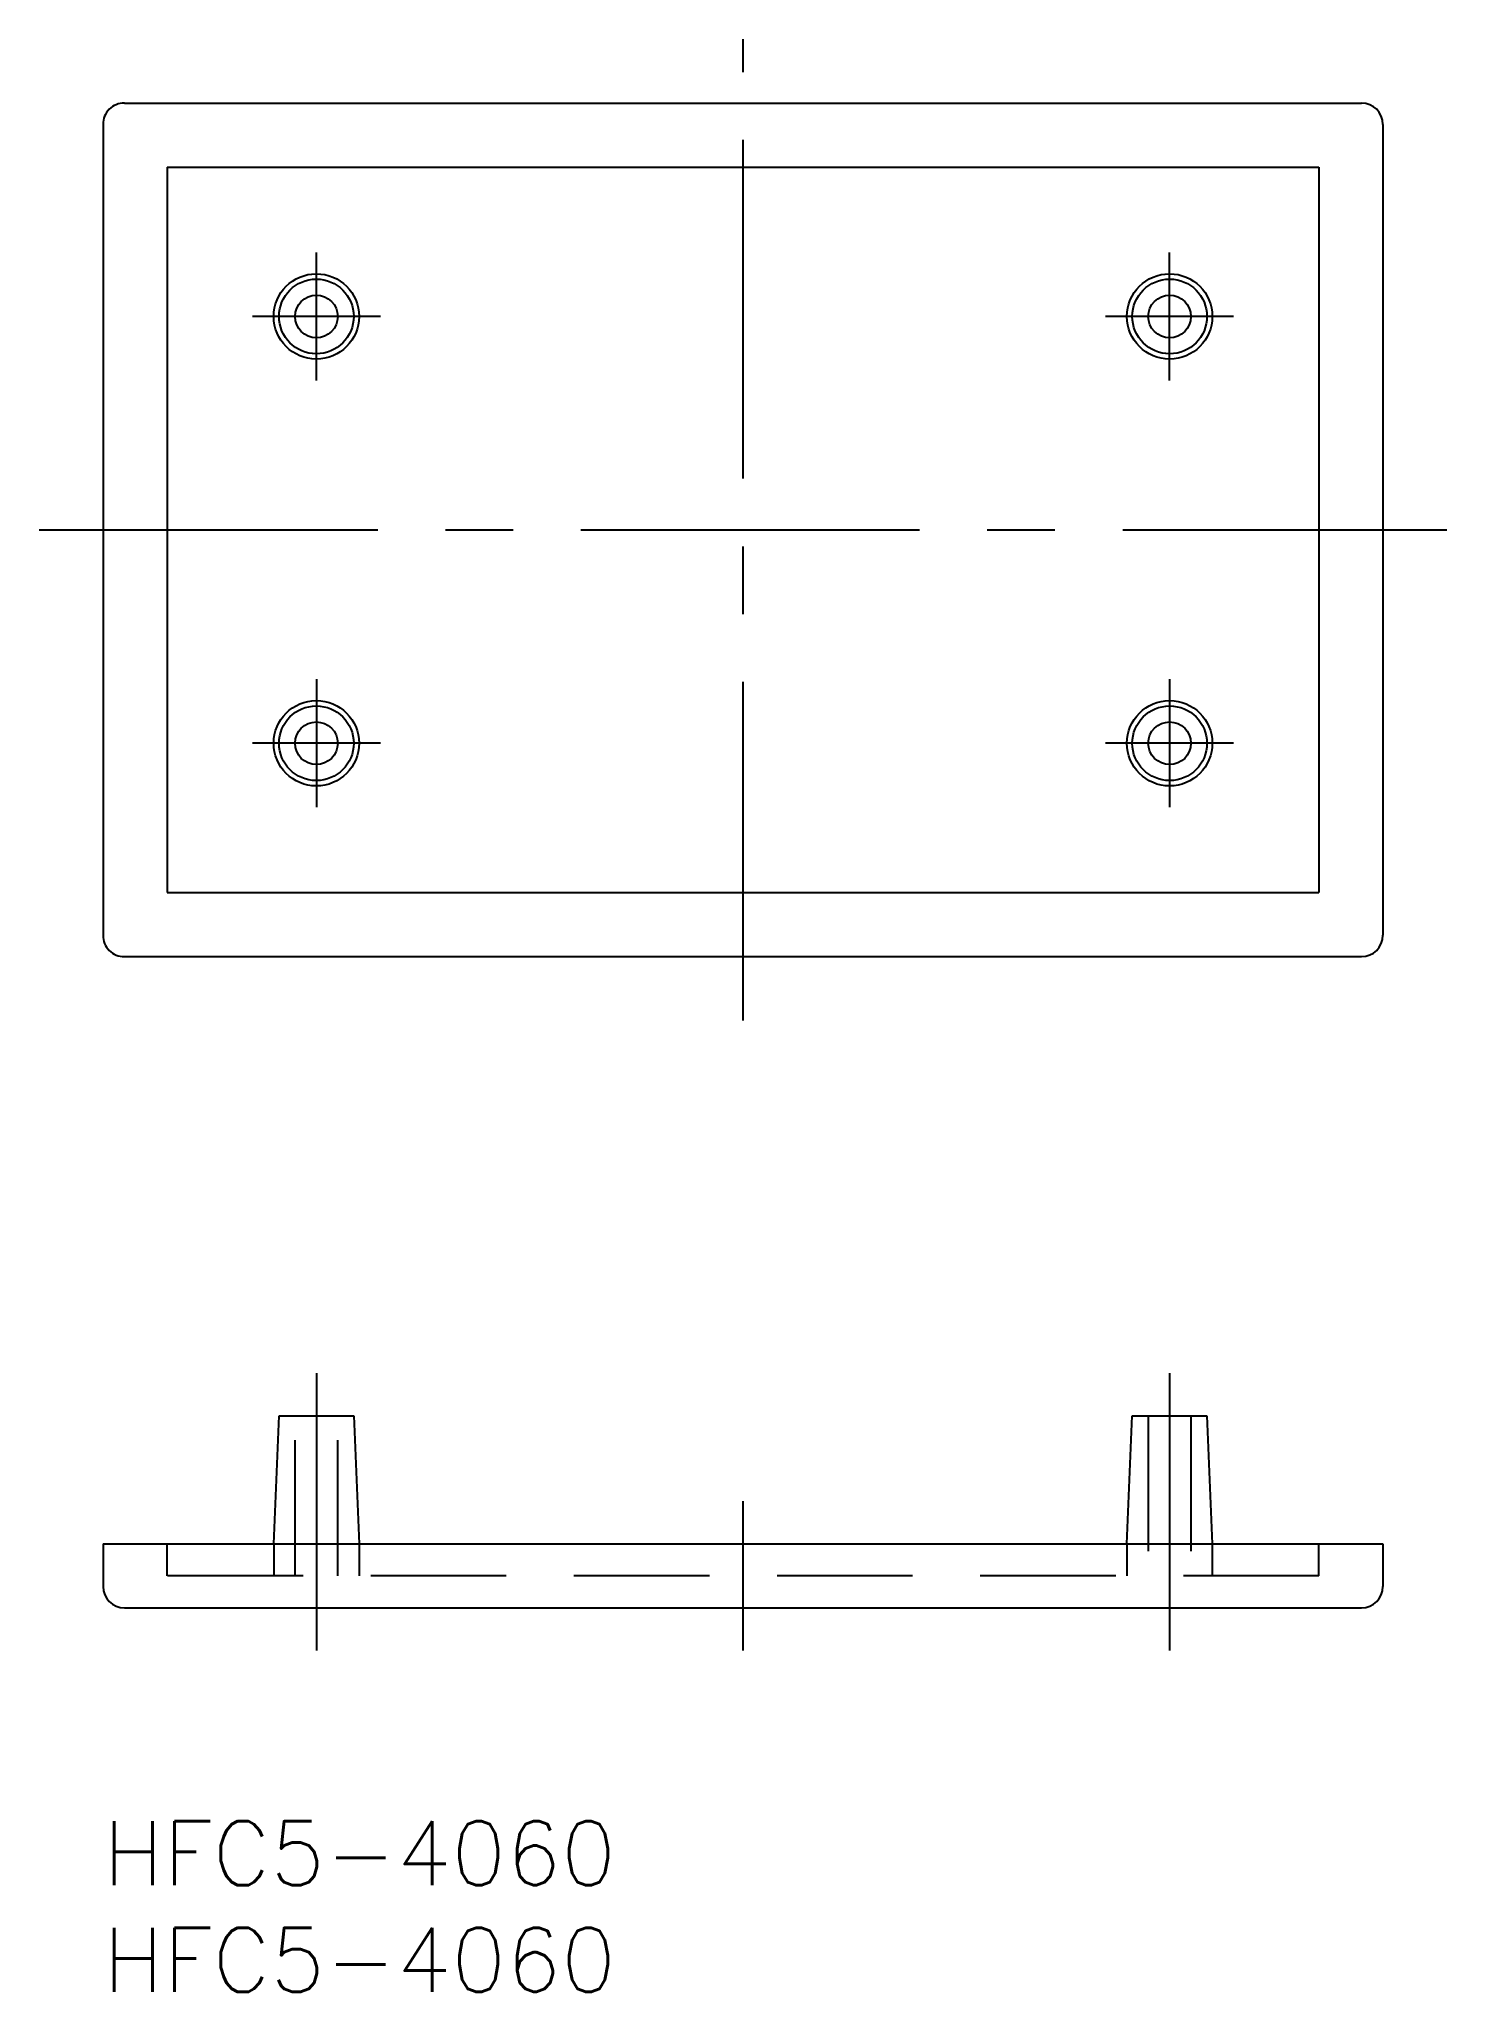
# Model space of a CAD drawing. Extents: x -3 to 63, y -8 to 83.5.
import ezdxf

# ---------------------------------------------------------------- set-up
doc = ezdxf.new("R2010")
doc.units = 0
doc.header["$LTSCALE"] = 0.5
doc.linetypes.add('CENTER', pattern=[50.8, 31.75, -6.35, 6.35, -6.35])
doc.linetypes.add('DASHED', pattern=[19.05, 12.7, -6.35])
for name, color, linetype in [('MSM_CENTER', 1, 'CENTER'), ('MSM_CONTINUOUS', 7, 'CONTINUOUS'), ('MSM_DASHED', 4, 'DASHED'), ('MSM_PART_NUMBER', 7, 'CONTINUOUS')]:
    doc.layers.add(name, color=color, linetype=linetype)
doc.styles.get("Standard").update_dxf_attribs({"font": 'txt.shx', "height": 3, "bigfont": 'bigfont.shx'})

# ---------------------------------------------------------------- blocks, each defined once
blk = doc.blocks.new('*U2')
at = {"layer": 'MSM_PART_NUMBER'}
blk.add_text('HFC5-4060', height=3, dxfattribs=at).set_placement((0, -3))
blk = doc.blocks.new('*U3')
at = {"layer": 'MSM_PART_NUMBER'}
blk.add_text('HFC5-4060', height=3, dxfattribs=at).set_placement((0, -8))

msp = doc.modelspace()

# ---------------------------------------------------------------- linework, layer by layer
at = {"layer": 'MSM_CENTER'}
for p, q in [((30, 37.516), (30, 83.516)), ((10, 67.516), (10, 73.516)), ((50, 67.516), (50, 73.516)), ((13, 70.516), (7, 70.516)), ((53, 70.516), (47, 70.516)), ((-3, 60.516), (63, 60.516)), ((10, 53.516), (10, 47.516)), ((50, 53.516), (50, 47.516)), ((13, 50.516), (7, 50.516)), ((53, 50.516), (47, 50.516)), ((10, 21), (10, 8)), ((50, 21), (50, 8)), ((30, 8), (30, 15))]:
    msp.add_line(p, q, dxfattribs=at)
at = {"layer": 'MSM_CONTINUOUS'}
for p, q in [((1, 80.516), (59, 80.516)), ((0, 79.516), (0, 41.516)), ((60, 79.516), (60, 41.516)), ((3, 77.516), (3, 43.516)), ((3, 77.516), (57, 77.516)), ((57, 77.516), (57, 43.516)), ((3, 43.516), (57, 43.516)), ((1, 40.516), (59, 40.516)), ((8, 13), (8.25, 19)), ((8.25, 19), (11.75, 19)), ((11.75, 19), (12, 13)), ((48, 13), (48.25, 19)), ((48.25, 19), (51.75, 19)), ((51.75, 19), (52, 13)), ((0, 13), (0, 11)), ((0, 13), (60, 13)), ((60, 13), (60, 11)), ((1, 10), (59, 10))]:
    msp.add_line(p, q, dxfattribs=at)
for centre, radius in [((10, 70.516), 2), ((50, 70.516), 2), ((10, 70.516), 1.75), ((10, 70.516), 1), ((50, 70.516), 1.75), ((50, 70.516), 1), ((10, 50.516), 2), ((10, 50.516), 1.75), ((50, 50.516), 2), ((50, 50.516), 1.75), ((10, 50.516), 1), ((50, 50.516), 1)]:
    msp.add_circle(centre, radius, dxfattribs=at)
for centre, start, end in [((1, 79.516), 90, 180.00001), ((59, 79.516), 0, 90), ((1, 41.516), 179.99999, 270), ((59, 41.516), 270, 0), ((1, 11), 180, 270), ((59, 11), 270, 0)]:
    msp.add_arc(centre, 1, start, end, dxfattribs=at)
at = {"layer": 'MSM_DASHED'}
for p, q in [((9, 11.5), (9, 19)), ((11, 11.5), (11, 19)), ((49, 19), (49, 11.5)), ((51, 19), (51, 11.5)), ((3, 11.5), (3, 13)), ((8, 13), (8, 11.5)), ((12, 13), (12, 11.5)), ((48, 13), (48, 11.5)), ((52, 13), (52, 11.5)), ((57, 11.5), (57, 13)), ((57, 11.5), (3, 11.5))]:
    msp.add_line(p, q, dxfattribs=at)

# ---------------------------------------------------------------- block references
at = {"layer": 'MSM_CONTINUOUS'}
for name in ['*U2', '*U3']:
    msp.add_blockref(name, (0, 0), dxfattribs=at)

doc.saveas('drawing.dxf')
